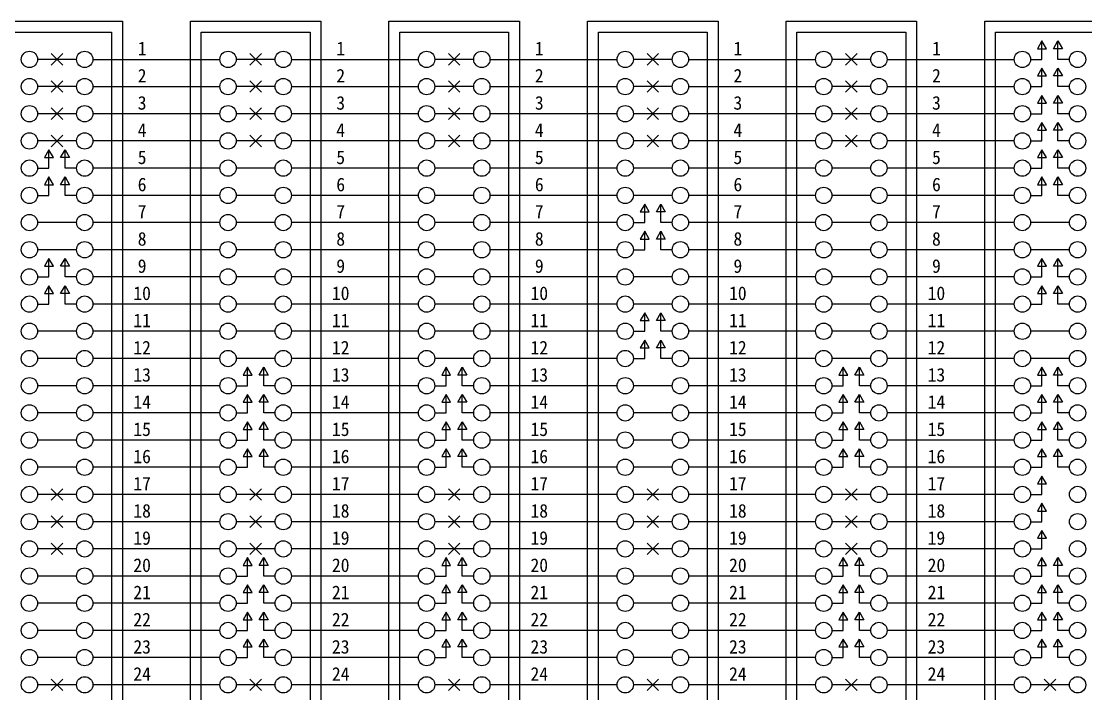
# Model space of a CAD drawing. Extents: x 10526 to 11696, y -1080 to -247.
# Drawn here: x 10903.4 to 11138.1, y -552.8 to -404.4 of the extents above; entities that cross this region are included whole.
import ezdxf
from ezdxf.enums import TextEntityAlignment as Align

# ---------------------------------------------------------------- set-up
doc = ezdxf.new("R2010")
doc.units = 0
doc.header["$LTSCALE"] = 10
doc.header["$MEASUREMENT"] = 0
for name, color, linetype in [('TN-CABL', 4, 'Continuous'), ('TN-TABL', 3, 'Continuous'), ('TN-TEXT', 3, 'Continuous')]:
    doc.layers.add(name, color=color, linetype=linetype)
doc.styles.get("Standard").update_dxf_attribs({"font": 'GulimChe.ttf'})

msp = doc.modelspace()

# ---------------------------------------------------------------- linework, layer by layer
at = {"layer": 'TN-CABL', "ltscale": 1.5}
for points in [[(11125.96, -412.85), (11128.48, -412.85), (11128.48, -408.79)], [(11134.55, -412.85), (11132.03, -412.85), (11132.03, -408.79)], [(10909.99, -411.57), (10912.53, -414.12)], [(10912.53, -411.57), (10909.99, -414.12)], [(10953.79, -411.57), (10956.33, -414.12)], [(10956.33, -411.57), (10953.79, -414.12)], [(10997.59, -411.57), (11000.13, -414.12)], [(11000.13, -411.57), (10997.59, -414.12)], [(11041.39, -411.57), (11043.93, -414.12)], [(11043.93, -411.57), (11041.39, -414.12)], [(11085.19, -411.57), (11087.73, -414.12)], [(11087.73, -411.57), (11085.19, -414.12)], [(11125.96, -418.85), (11128.48, -418.85), (11128.48, -414.79)], [(11134.55, -418.85), (11132.03, -418.85), (11132.03, -414.79)], [(10909.99, -417.57), (10912.53, -420.12)], [(10912.53, -417.57), (10909.99, -420.12)], [(10953.79, -417.57), (10956.33, -420.12)], [(10956.33, -417.57), (10953.79, -420.12)], [(10997.59, -417.57), (11000.13, -420.12)], [(11000.13, -417.57), (10997.59, -420.12)], [(11041.39, -417.57), (11043.93, -420.12)], [(11043.93, -417.57), (11041.39, -420.12)], [(11085.19, -417.57), (11087.73, -420.12)], [(11087.73, -417.57), (11085.19, -420.12)], [(11125.96, -424.85), (11128.48, -424.85), (11128.48, -420.79)], [(11134.55, -424.85), (11132.03, -424.85), (11132.03, -420.79)], [(10909.99, -423.57), (10912.53, -426.12)], [(10912.53, -423.57), (10909.99, -426.12)], [(10953.79, -423.57), (10956.33, -426.12)], [(10956.33, -423.57), (10953.79, -426.12)], [(10997.59, -423.57), (11000.13, -426.12)], [(11000.13, -423.57), (10997.59, -426.12)], [(11041.39, -423.57), (11043.93, -426.12)], [(11043.93, -423.57), (11041.39, -426.12)], [(11085.19, -423.57), (11087.73, -426.12)], [(11087.73, -423.57), (11085.19, -426.12)], [(11125.96, -430.85), (11128.48, -430.85), (11128.48, -426.79)], [(11134.55, -430.85), (11132.03, -430.85), (11132.03, -426.79)], [(10909.99, -429.57), (10912.53, -432.12)], [(10912.53, -429.57), (10909.99, -432.12)], [(10953.79, -429.57), (10956.33, -432.12)], [(10956.33, -429.57), (10953.79, -432.12)], [(10997.59, -429.57), (11000.13, -432.12)], [(11000.13, -429.57), (10997.59, -432.12)], [(11041.39, -429.57), (11043.93, -432.12)], [(11043.93, -429.57), (11041.39, -432.12)], [(11085.19, -429.57), (11087.73, -432.12)], [(11087.73, -429.57), (11085.19, -432.12)], [(10906.96, -436.85), (10909.48, -436.85), (10909.48, -432.79)], [(10915.55, -436.85), (10913.03, -436.85), (10913.03, -432.79)], [(11125.96, -436.85), (11128.48, -436.85), (11128.48, -432.79)], [(11134.55, -436.85), (11132.03, -436.85), (11132.03, -432.79)], [(10906.96, -442.85), (10909.48, -442.85), (10909.48, -438.79)], [(10915.55, -442.85), (10913.03, -442.85), (10913.03, -438.79)], [(11125.96, -442.85), (11128.48, -442.85), (11128.48, -438.79)], [(11134.55, -442.85), (11132.03, -442.85), (11132.03, -438.79)], [(11038.36, -448.85), (11040.88, -448.85), (11040.88, -444.79)], [(11046.95, -448.85), (11044.43, -448.85), (11044.43, -444.79)], [(11038.36, -454.85), (11040.88, -454.85), (11040.88, -450.79)], [(11046.95, -454.85), (11044.43, -454.85), (11044.43, -450.79)], [(10906.96, -460.85), (10909.48, -460.85), (10909.48, -456.79)], [(10915.55, -460.85), (10913.03, -460.85), (10913.03, -456.79)], [(11125.96, -460.85), (11128.48, -460.85), (11128.48, -456.79)], [(11134.55, -460.85), (11132.03, -460.85), (11132.03, -456.79)], [(10906.96, -466.85), (10909.48, -466.85), (10909.48, -462.79)], [(10915.55, -466.85), (10913.03, -466.85), (10913.03, -462.79)], [(11125.96, -466.85), (11128.48, -466.85), (11128.48, -462.79)], [(11134.55, -466.85), (11132.03, -466.85), (11132.03, -462.79)], [(11038.36, -472.85), (11040.88, -472.85), (11040.88, -468.79)], [(11046.95, -472.85), (11044.43, -472.85), (11044.43, -468.79)], [(11038.36, -478.85), (11040.88, -478.85), (11040.88, -474.79)], [(11046.95, -478.85), (11044.43, -478.85), (11044.43, -474.79)], [(10950.76, -484.85), (10953.28, -484.85), (10953.28, -480.79)], [(10959.35, -484.85), (10956.83, -484.85), (10956.83, -480.79)], [(10994.56, -484.85), (10997.08, -484.85), (10997.08, -480.79)], [(11003.15, -484.85), (11000.63, -484.85), (11000.63, -480.79)], [(11082.16, -484.85), (11084.68, -484.85), (11084.68, -480.79)], [(11090.75, -484.85), (11088.23, -484.85), (11088.23, -480.79)], [(11125.96, -484.85), (11128.48, -484.85), (11128.48, -480.79)], [(11134.55, -484.85), (11132.03, -484.85), (11132.03, -480.79)], [(10950.76, -490.85), (10953.28, -490.85), (10953.28, -486.79)], [(10959.35, -490.85), (10956.83, -490.85), (10956.83, -486.79)], [(10994.56, -490.85), (10997.08, -490.85), (10997.08, -486.79)], [(11003.15, -490.85), (11000.63, -490.85), (11000.63, -486.79)], [(11082.16, -490.85), (11084.68, -490.85), (11084.68, -486.79)], [(11090.75, -490.85), (11088.23, -490.85), (11088.23, -486.79)], [(11125.96, -490.85), (11128.48, -490.85), (11128.48, -486.79)], [(11134.55, -490.85), (11132.03, -490.85), (11132.03, -486.79)], [(10950.76, -496.85), (10953.28, -496.85), (10953.28, -492.79)], [(10959.35, -496.85), (10956.83, -496.85), (10956.83, -492.79)], [(10994.56, -496.85), (10997.08, -496.85), (10997.08, -492.79)], [(11003.15, -496.85), (11000.63, -496.85), (11000.63, -492.79)], [(11082.16, -496.85), (11084.68, -496.85), (11084.68, -492.79)], [(11090.75, -496.85), (11088.23, -496.85), (11088.23, -492.79)], [(11125.96, -496.85), (11128.48, -496.85), (11128.48, -492.79)], [(11134.55, -496.85), (11132.03, -496.85), (11132.03, -492.79)], [(10950.76, -502.85), (10953.28, -502.85), (10953.28, -498.79)], [(10959.35, -502.85), (10956.83, -502.85), (10956.83, -498.79)], [(10994.56, -502.85), (10997.08, -502.85), (10997.08, -498.79)], [(11003.15, -502.85), (11000.63, -502.85), (11000.63, -498.79)], [(11082.16, -502.85), (11084.68, -502.85), (11084.68, -498.79)], [(11090.75, -502.85), (11088.23, -502.85), (11088.23, -498.79)], [(11125.96, -502.85), (11128.48, -502.85), (11128.48, -498.79)], [(11134.55, -502.85), (11132.03, -502.85), (11132.03, -498.79)], [(11125.96, -508.85), (11128.48, -508.85), (11128.48, -504.79)], [(10909.99, -507.57), (10912.53, -510.12)], [(10912.53, -507.57), (10909.99, -510.12)], [(10953.79, -507.57), (10956.33, -510.12)], [(10956.33, -507.57), (10953.79, -510.12)], [(10997.59, -507.57), (11000.13, -510.12)], [(11000.13, -507.57), (10997.59, -510.12)], [(11041.39, -507.57), (11043.93, -510.12)], [(11043.93, -507.57), (11041.39, -510.12)], [(11085.19, -507.57), (11087.73, -510.12)], [(11087.73, -507.57), (11085.19, -510.12)], [(11125.96, -514.85), (11128.48, -514.85), (11128.48, -510.79)], [(10909.99, -513.57), (10912.53, -516.12)], [(10912.53, -513.57), (10909.99, -516.12)], [(10953.79, -513.57), (10956.33, -516.12)], [(10956.33, -513.57), (10953.79, -516.12)], [(10997.59, -513.57), (11000.13, -516.12)], [(11000.13, -513.57), (10997.59, -516.12)], [(11041.39, -513.57), (11043.93, -516.12)], [(11043.93, -513.57), (11041.39, -516.12)], [(11085.19, -513.57), (11087.73, -516.12)], [(11087.73, -513.57), (11085.19, -516.12)], [(11125.96, -520.85), (11128.48, -520.85), (11128.48, -516.79)], [(10909.99, -519.57), (10912.53, -522.12)], [(10912.53, -519.57), (10909.99, -522.12)], [(10953.79, -519.57), (10956.33, -522.12)], [(10956.33, -519.57), (10953.79, -522.12)], [(10997.59, -519.57), (11000.13, -522.12)], [(11000.13, -519.57), (10997.59, -522.12)], [(11041.39, -519.57), (11043.93, -522.12)], [(11043.93, -519.57), (11041.39, -522.12)], [(11085.19, -519.57), (11087.73, -522.12)], [(11087.73, -519.57), (11085.19, -522.12)], [(10950.76, -526.85), (10953.28, -526.85), (10953.28, -522.79)], [(10959.35, -526.85), (10956.83, -526.85), (10956.83, -522.79)], [(10994.56, -526.85), (10997.08, -526.85), (10997.08, -522.79)], [(11003.15, -526.85), (11000.63, -526.85), (11000.63, -522.79)], [(11082.16, -526.85), (11084.68, -526.85), (11084.68, -522.79)], [(11090.75, -526.85), (11088.23, -526.85), (11088.23, -522.79)], [(11125.96, -526.85), (11128.48, -526.85), (11128.48, -522.79)], [(11134.55, -526.85), (11132.03, -526.85), (11132.03, -522.79)], [(10950.76, -532.85), (10953.28, -532.85), (10953.28, -528.79)], [(10959.35, -532.85), (10956.83, -532.85), (10956.83, -528.79)], [(10994.56, -532.85), (10997.08, -532.85), (10997.08, -528.79)], [(11003.15, -532.85), (11000.63, -532.85), (11000.63, -528.79)], [(11082.16, -532.85), (11084.68, -532.85), (11084.68, -528.79)], [(11090.75, -532.85), (11088.23, -532.85), (11088.23, -528.79)], [(11125.96, -532.85), (11128.48, -532.85), (11128.48, -528.79)], [(11134.55, -532.85), (11132.03, -532.85), (11132.03, -528.79)], [(10950.76, -538.85), (10953.28, -538.85), (10953.28, -534.79)], [(10959.35, -538.85), (10956.83, -538.85), (10956.83, -534.79)], [(10994.56, -538.85), (10997.08, -538.85), (10997.08, -534.79)], [(11003.15, -538.85), (11000.63, -538.85), (11000.63, -534.79)], [(11082.16, -538.85), (11084.68, -538.85), (11084.68, -534.79)], [(11090.75, -538.85), (11088.23, -538.85), (11088.23, -534.79)], [(11125.96, -538.85), (11128.48, -538.85), (11128.48, -534.79)], [(11134.55, -538.85), (11132.03, -538.85), (11132.03, -534.79)], [(10950.76, -544.85), (10953.28, -544.85), (10953.28, -540.79)], [(10959.35, -544.85), (10956.83, -544.85), (10956.83, -540.79)], [(10994.56, -544.85), (10997.08, -544.85), (10997.08, -540.79)], [(11003.15, -544.85), (11000.63, -544.85), (11000.63, -540.79)], [(11082.16, -544.85), (11084.68, -544.85), (11084.68, -540.79)], [(11090.75, -544.85), (11088.23, -544.85), (11088.23, -540.79)], [(11125.96, -544.85), (11128.48, -544.85), (11128.48, -540.79)], [(11134.55, -544.85), (11132.03, -544.85), (11132.03, -540.79)], [(10909.99, -549.57), (10912.53, -552.12)], [(10912.53, -549.57), (10909.99, -552.12)], [(10953.79, -549.57), (10956.33, -552.12)], [(10956.33, -549.57), (10953.79, -552.12)], [(10997.59, -549.57), (11000.13, -552.12)], [(11000.13, -549.57), (10997.59, -552.12)], [(11041.39, -549.57), (11043.93, -552.12)], [(11043.93, -549.57), (11041.39, -552.12)], [(11085.19, -549.57), (11087.73, -552.12)], [(11087.73, -549.57), (11085.19, -552.12)], [(11128.99, -549.57), (11131.53, -552.12)], [(11131.53, -549.57), (11128.99, -552.12)]]:
    msp.add_lwpolyline(points, dxfattribs=at)
for points in [[(11128.48, -408.79), (11127.5, -410.5), (11129.47, -410.5)], [(11132.03, -408.79), (11133.02, -410.5), (11131.05, -410.5)], [(11128.48, -414.79), (11127.5, -416.5), (11129.47, -416.5)], [(11132.03, -414.79), (11133.02, -416.5), (11131.05, -416.5)], [(11128.48, -420.79), (11127.5, -422.5), (11129.47, -422.5)], [(11132.03, -420.79), (11133.02, -422.5), (11131.05, -422.5)], [(11128.48, -426.79), (11127.5, -428.5), (11129.47, -428.5)], [(11132.03, -426.79), (11133.02, -428.5), (11131.05, -428.5)], [(10909.48, -432.79), (10908.5, -434.5), (10910.47, -434.5)], [(10913.03, -432.79), (10914.02, -434.5), (10912.05, -434.5)], [(11128.48, -432.79), (11127.5, -434.5), (11129.47, -434.5)], [(11132.03, -432.79), (11133.02, -434.5), (11131.05, -434.5)], [(10909.48, -438.79), (10908.5, -440.5), (10910.47, -440.5)], [(10913.03, -438.79), (10914.02, -440.5), (10912.05, -440.5)], [(11128.48, -438.79), (11127.5, -440.5), (11129.47, -440.5)], [(11132.03, -438.79), (11133.02, -440.5), (11131.05, -440.5)], [(11040.88, -444.79), (11039.9, -446.5), (11041.87, -446.5)], [(11044.43, -444.79), (11045.42, -446.5), (11043.45, -446.5)], [(11040.88, -450.79), (11039.9, -452.5), (11041.87, -452.5)], [(11044.43, -450.79), (11045.42, -452.5), (11043.45, -452.5)], [(10909.48, -456.79), (10908.5, -458.5), (10910.47, -458.5)], [(10913.03, -456.79), (10914.02, -458.5), (10912.05, -458.5)], [(11128.48, -456.79), (11127.5, -458.5), (11129.47, -458.5)], [(11132.03, -456.79), (11133.02, -458.5), (11131.05, -458.5)], [(10909.48, -462.79), (10908.5, -464.5), (10910.47, -464.5)], [(10913.03, -462.79), (10914.02, -464.5), (10912.05, -464.5)], [(11128.48, -462.79), (11127.5, -464.5), (11129.47, -464.5)], [(11132.03, -462.79), (11133.02, -464.5), (11131.05, -464.5)], [(11040.88, -468.79), (11039.9, -470.5), (11041.87, -470.5)], [(11044.43, -468.79), (11045.42, -470.5), (11043.45, -470.5)], [(11040.88, -474.79), (11039.9, -476.5), (11041.87, -476.5)], [(11044.43, -474.79), (11045.42, -476.5), (11043.45, -476.5)], [(10953.28, -480.79), (10952.3, -482.5), (10954.27, -482.5)], [(10956.83, -480.79), (10957.82, -482.5), (10955.85, -482.5)], [(10997.08, -480.79), (10996.1, -482.5), (10998.07, -482.5)], [(11000.63, -480.79), (11001.62, -482.5), (10999.65, -482.5)], [(11084.68, -480.79), (11083.7, -482.5), (11085.67, -482.5)], [(11088.23, -480.79), (11089.22, -482.5), (11087.25, -482.5)], [(11128.48, -480.79), (11127.5, -482.5), (11129.47, -482.5)], [(11132.03, -480.79), (11133.02, -482.5), (11131.05, -482.5)], [(10953.28, -486.79), (10952.3, -488.5), (10954.27, -488.5)], [(10956.83, -486.79), (10957.82, -488.5), (10955.85, -488.5)], [(10997.08, -486.79), (10996.1, -488.5), (10998.07, -488.5)], [(11000.63, -486.79), (11001.62, -488.5), (10999.65, -488.5)], [(11084.68, -486.79), (11083.7, -488.5), (11085.67, -488.5)], [(11088.23, -486.79), (11089.22, -488.5), (11087.25, -488.5)], [(11128.48, -486.79), (11127.5, -488.5), (11129.47, -488.5)], [(11132.03, -486.79), (11133.02, -488.5), (11131.05, -488.5)], [(10953.28, -492.79), (10952.3, -494.5), (10954.27, -494.5)], [(10956.83, -492.79), (10957.82, -494.5), (10955.85, -494.5)], [(10997.08, -492.79), (10996.1, -494.5), (10998.07, -494.5)], [(11000.63, -492.79), (11001.62, -494.5), (10999.65, -494.5)], [(11084.68, -492.79), (11083.7, -494.5), (11085.67, -494.5)], [(11088.23, -492.79), (11089.22, -494.5), (11087.25, -494.5)], [(11128.48, -492.79), (11127.5, -494.5), (11129.47, -494.5)], [(11132.03, -492.79), (11133.02, -494.5), (11131.05, -494.5)], [(10953.28, -498.79), (10952.3, -500.5), (10954.27, -500.5)], [(10956.83, -498.79), (10957.82, -500.5), (10955.85, -500.5)], [(10997.08, -498.79), (10996.1, -500.5), (10998.07, -500.5)], [(11000.63, -498.79), (11001.62, -500.5), (10999.65, -500.5)], [(11084.68, -498.79), (11083.7, -500.5), (11085.67, -500.5)], [(11088.23, -498.79), (11089.22, -500.5), (11087.25, -500.5)], [(11128.48, -498.79), (11127.5, -500.5), (11129.47, -500.5)], [(11132.03, -498.79), (11133.02, -500.5), (11131.05, -500.5)], [(11128.48, -504.79), (11127.5, -506.5), (11129.47, -506.5)], [(11128.48, -510.79), (11127.5, -512.5), (11129.47, -512.5)], [(11128.48, -516.79), (11127.5, -518.5), (11129.47, -518.5)], [(10953.28, -522.79), (10952.3, -524.5), (10954.27, -524.5)], [(10956.83, -522.79), (10957.82, -524.5), (10955.85, -524.5)], [(10997.08, -522.79), (10996.1, -524.5), (10998.07, -524.5)], [(11000.63, -522.79), (11001.62, -524.5), (10999.65, -524.5)], [(11084.68, -522.79), (11083.7, -524.5), (11085.67, -524.5)], [(11088.23, -522.79), (11089.22, -524.5), (11087.25, -524.5)], [(11128.48, -522.79), (11127.5, -524.5), (11129.47, -524.5)], [(11132.03, -522.79), (11133.02, -524.5), (11131.05, -524.5)], [(10953.28, -528.79), (10952.3, -530.5), (10954.27, -530.5)], [(10956.83, -528.79), (10957.82, -530.5), (10955.85, -530.5)], [(10997.08, -528.79), (10996.1, -530.5), (10998.07, -530.5)], [(11000.63, -528.79), (11001.62, -530.5), (10999.65, -530.5)], [(11084.68, -528.79), (11083.7, -530.5), (11085.67, -530.5)], [(11088.23, -528.79), (11089.22, -530.5), (11087.25, -530.5)], [(11128.48, -528.79), (11127.5, -530.5), (11129.47, -530.5)], [(11132.03, -528.79), (11133.02, -530.5), (11131.05, -530.5)], [(10953.28, -534.79), (10952.3, -536.5), (10954.27, -536.5)], [(10956.83, -534.79), (10957.82, -536.5), (10955.85, -536.5)], [(10997.08, -534.79), (10996.1, -536.5), (10998.07, -536.5)], [(11000.63, -534.79), (11001.62, -536.5), (10999.65, -536.5)], [(11084.68, -534.79), (11083.7, -536.5), (11085.67, -536.5)], [(11088.23, -534.79), (11089.22, -536.5), (11087.25, -536.5)], [(11128.48, -534.79), (11127.5, -536.5), (11129.47, -536.5)], [(11132.03, -534.79), (11133.02, -536.5), (11131.05, -536.5)], [(10953.28, -540.79), (10952.3, -542.5), (10954.27, -542.5)], [(10956.83, -540.79), (10957.82, -542.5), (10955.85, -542.5)], [(10997.08, -540.79), (10996.1, -542.5), (10998.07, -542.5)], [(11000.63, -540.79), (11001.62, -542.5), (10999.65, -542.5)], [(11084.68, -540.79), (11083.7, -542.5), (11085.67, -542.5)], [(11088.23, -540.79), (11089.22, -542.5), (11087.25, -542.5)], [(11128.48, -540.79), (11127.5, -542.5), (11129.47, -542.5)], [(11132.03, -540.79), (11133.02, -542.5), (11131.05, -542.5)]]:
    msp.add_lwpolyline(points, close=True, dxfattribs=at)
at = {"layer": 'TN-CABL', "flags": 128}
for points in [[(10915.55, -412.85), (10906.96, -412.85)], [(10919.15, -412.85), (10947.17, -412.85)], [(10959.35, -412.85), (10950.76, -412.85)], [(10962.95, -412.85), (10990.97, -412.85)], [(11003.15, -412.85), (10994.56, -412.85)], [(11006.75, -412.85), (11034.77, -412.85)], [(11046.95, -412.85), (11038.36, -412.85)], [(11050.55, -412.85), (11078.57, -412.85)], [(11090.75, -412.85), (11082.16, -412.85)], [(11094.35, -412.85), (11122.37, -412.85)], [(10915.55, -418.85), (10906.96, -418.85)], [(10919.15, -418.85), (10947.17, -418.85)], [(10959.35, -418.85), (10950.76, -418.85)], [(10962.95, -418.85), (10990.97, -418.85)], [(11003.15, -418.85), (10994.56, -418.85)], [(11006.75, -418.85), (11034.77, -418.85)], [(11046.95, -418.85), (11038.36, -418.85)], [(11050.55, -418.85), (11078.57, -418.85)], [(11090.75, -418.85), (11082.16, -418.85)], [(11094.35, -418.85), (11122.37, -418.85)], [(10915.55, -424.85), (10906.96, -424.85)], [(10947.17, -424.85), (10919.15, -424.85)], [(10959.35, -424.85), (10950.76, -424.85)], [(10990.97, -424.85), (10962.95, -424.85)], [(11003.15, -424.85), (10994.56, -424.85)], [(11034.77, -424.85), (11006.75, -424.85)], [(11046.95, -424.85), (11038.36, -424.85)], [(11078.57, -424.85), (11050.55, -424.85)], [(11090.75, -424.85), (11082.16, -424.85)], [(11122.37, -424.85), (11094.35, -424.85)], [(10915.55, -430.85), (10906.96, -430.85)], [(10947.17, -430.85), (10919.15, -430.85)], [(10959.35, -430.85), (10950.76, -430.85)], [(10990.97, -430.85), (10962.95, -430.85)], [(11003.15, -430.85), (10994.56, -430.85)], [(11034.77, -430.85), (11006.75, -430.85)], [(11046.95, -430.85), (11038.36, -430.85)], [(11078.57, -430.85), (11050.55, -430.85)], [(11090.75, -430.85), (11082.16, -430.85)], [(11122.37, -430.85), (11094.35, -430.85)], [(10947.17, -436.85), (10919.15, -436.85)], [(10959.35, -436.85), (10950.76, -436.85)], [(10990.97, -436.85), (10962.95, -436.85)], [(11003.15, -436.85), (10994.56, -436.85)], [(11034.77, -436.85), (11006.75, -436.85)], [(11046.95, -436.85), (11038.36, -436.85)], [(11078.57, -436.85), (11050.55, -436.85)], [(11090.75, -436.85), (11082.16, -436.85)], [(11122.37, -436.85), (11094.35, -436.85)], [(10947.17, -442.85), (10919.15, -442.85)], [(10959.35, -442.85), (10950.76, -442.85)], [(10990.97, -442.85), (10962.95, -442.85)], [(11003.15, -442.85), (10994.56, -442.85)], [(11034.77, -442.85), (11006.75, -442.85)], [(11046.95, -442.85), (11038.36, -442.85)], [(11078.57, -442.85), (11050.55, -442.85)], [(11090.75, -442.85), (11082.16, -442.85)], [(11122.37, -442.85), (11094.35, -442.85)], [(10915.55, -448.85), (10906.96, -448.85)], [(10947.17, -448.85), (10919.15, -448.85)], [(10959.35, -448.85), (10950.76, -448.85)], [(10990.97, -448.85), (10962.95, -448.85)], [(11003.15, -448.85), (10994.56, -448.85)], [(11034.77, -448.85), (11006.75, -448.85)], [(11078.57, -448.85), (11050.55, -448.85)], [(11090.75, -448.85), (11082.16, -448.85)], [(11122.37, -448.85), (11094.35, -448.85)], [(11134.55, -448.85), (11125.96, -448.85)], [(10915.55, -454.85), (10906.96, -454.85)], [(10947.17, -454.85), (10919.15, -454.85)], [(10959.35, -454.85), (10950.76, -454.85)], [(10990.97, -454.85), (10962.95, -454.85)], [(11003.15, -454.85), (10994.56, -454.85)], [(11034.77, -454.85), (11006.75, -454.85)], [(11078.57, -454.85), (11050.55, -454.85)], [(11090.75, -454.85), (11082.16, -454.85)], [(11122.37, -454.85), (11094.35, -454.85)], [(11134.55, -454.85), (11125.96, -454.85)], [(10947.17, -460.85), (10919.15, -460.85)], [(10959.35, -460.85), (10950.76, -460.85)], [(10990.97, -460.85), (10962.95, -460.85)], [(11003.15, -460.85), (10994.56, -460.85)], [(11034.77, -460.85), (11006.75, -460.85)], [(11046.95, -460.85), (11038.36, -460.85)], [(11078.57, -460.85), (11050.55, -460.85)], [(11090.75, -460.85), (11082.16, -460.85)], [(11122.37, -460.85), (11094.35, -460.85)], [(10947.17, -466.85), (10919.15, -466.85)], [(10959.35, -466.85), (10950.76, -466.85)], [(10990.97, -466.85), (10962.95, -466.85)], [(11003.15, -466.85), (10994.56, -466.85)], [(11034.77, -466.85), (11006.75, -466.85)], [(11046.95, -466.85), (11038.36, -466.85)], [(11078.57, -466.85), (11050.55, -466.85)], [(11090.75, -466.85), (11082.16, -466.85)], [(11122.37, -466.85), (11094.35, -466.85)], [(10915.55, -472.85), (10906.96, -472.85)], [(10947.17, -472.85), (10919.15, -472.85)], [(10959.35, -472.85), (10950.76, -472.85)], [(10990.97, -472.85), (10962.95, -472.85)], [(11003.15, -472.85), (10994.56, -472.85)], [(11034.77, -472.85), (11006.75, -472.85)], [(11078.57, -472.85), (11050.55, -472.85)], [(11090.75, -472.85), (11082.16, -472.85)], [(11122.37, -472.85), (11094.35, -472.85)], [(11134.55, -472.85), (11125.96, -472.85)], [(10915.55, -478.85), (10906.96, -478.85)], [(10947.17, -478.85), (10919.15, -478.85)], [(10959.35, -478.85), (10950.76, -478.85)], [(10990.97, -478.85), (10962.95, -478.85)], [(11003.15, -478.85), (10994.56, -478.85)], [(11034.77, -478.85), (11006.75, -478.85)], [(11078.57, -478.85), (11050.55, -478.85)], [(11090.75, -478.85), (11082.16, -478.85)], [(11122.37, -478.85), (11094.35, -478.85)], [(11134.55, -478.85), (11125.96, -478.85)], [(10915.55, -484.85), (10906.96, -484.85)], [(10947.17, -484.85), (10919.15, -484.85)], [(10990.97, -484.85), (10962.95, -484.85)], [(11034.77, -484.85), (11006.75, -484.85)], [(11046.95, -484.85), (11038.36, -484.85)], [(11078.57, -484.85), (11050.55, -484.85)], [(11122.37, -484.85), (11094.35, -484.85)], [(10915.55, -490.85), (10906.96, -490.85)], [(10947.17, -490.85), (10919.15, -490.85)], [(10990.97, -490.85), (10962.95, -490.85)], [(11034.77, -490.85), (11006.75, -490.85)], [(11046.95, -490.85), (11038.36, -490.85)], [(11078.57, -490.85), (11050.55, -490.85)], [(11122.37, -490.85), (11094.35, -490.85)], [(10915.55, -496.85), (10906.96, -496.85)], [(10947.17, -496.85), (10919.15, -496.85)], [(10990.97, -496.85), (10962.95, -496.85)], [(11034.77, -496.85), (11006.75, -496.85)], [(11046.95, -496.85), (11038.36, -496.85)], [(11078.57, -496.85), (11050.55, -496.85)], [(11122.37, -496.85), (11094.35, -496.85)], [(10915.55, -502.85), (10906.96, -502.85)], [(10947.17, -502.85), (10919.15, -502.85)], [(10990.97, -502.85), (10962.95, -502.85)], [(11034.77, -502.85), (11006.75, -502.85)], [(11046.95, -502.85), (11038.36, -502.85)], [(11078.57, -502.85), (11050.55, -502.85)], [(11122.37, -502.85), (11094.35, -502.85)], [(10915.55, -508.85), (10906.96, -508.85)], [(10947.17, -508.85), (10919.15, -508.85)], [(10959.35, -508.85), (10950.76, -508.85)], [(10990.97, -508.85), (10962.95, -508.85)], [(11003.15, -508.85), (10994.56, -508.85)], [(11034.77, -508.85), (11006.75, -508.85)], [(11046.95, -508.85), (11038.36, -508.85)], [(11078.57, -508.85), (11050.55, -508.85)], [(11090.75, -508.85), (11082.16, -508.85)], [(11122.37, -508.85), (11094.35, -508.85)], [(10915.55, -514.85), (10906.96, -514.85)], [(10947.17, -514.85), (10919.15, -514.85)], [(10959.35, -514.85), (10950.76, -514.85)], [(10990.97, -514.85), (10962.95, -514.85)], [(11003.15, -514.85), (10994.56, -514.85)], [(11034.77, -514.85), (11006.75, -514.85)], [(11046.95, -514.85), (11038.36, -514.85)], [(11078.57, -514.85), (11050.55, -514.85)], [(11090.75, -514.85), (11082.16, -514.85)], [(11122.37, -514.85), (11094.35, -514.85)], [(10915.55, -520.85), (10906.96, -520.85)], [(10947.17, -520.85), (10919.15, -520.85)], [(10959.35, -520.85), (10950.76, -520.85)], [(10990.97, -520.85), (10962.95, -520.85)], [(11003.15, -520.85), (10994.56, -520.85)], [(11034.77, -520.85), (11006.75, -520.85)], [(11046.95, -520.85), (11038.36, -520.85)], [(11078.57, -520.85), (11050.55, -520.85)], [(11090.75, -520.85), (11082.16, -520.85)], [(11122.37, -520.85), (11094.35, -520.85)], [(10915.55, -526.85), (10906.96, -526.85)], [(10947.17, -526.85), (10919.15, -526.85)], [(10990.97, -526.85), (10962.95, -526.85)], [(11034.77, -526.85), (11006.75, -526.85)], [(11046.95, -526.85), (11038.36, -526.85)], [(11078.57, -526.85), (11050.55, -526.85)], [(11122.37, -526.85), (11094.35, -526.85)], [(10915.55, -532.85), (10906.96, -532.85)], [(10947.17, -532.85), (10919.15, -532.85)], [(10990.97, -532.85), (10962.95, -532.85)], [(11034.77, -532.85), (11006.75, -532.85)], [(11046.95, -532.85), (11038.36, -532.85)], [(11078.57, -532.85), (11050.55, -532.85)], [(11122.37, -532.85), (11094.35, -532.85)], [(10915.55, -538.85), (10906.96, -538.85)], [(10947.17, -538.85), (10919.15, -538.85)], [(10990.97, -538.85), (10962.95, -538.85)], [(11034.77, -538.85), (11006.75, -538.85)], [(11046.95, -538.85), (11038.36, -538.85)], [(11078.57, -538.85), (11050.55, -538.85)], [(11122.37, -538.85), (11094.35, -538.85)], [(10915.55, -544.85), (10906.96, -544.85)], [(10947.17, -544.85), (10919.15, -544.85)], [(10990.97, -544.85), (10962.95, -544.85)], [(11034.77, -544.85), (11006.75, -544.85)], [(11046.95, -544.85), (11038.36, -544.85)], [(11078.57, -544.85), (11050.55, -544.85)], [(11122.37, -544.85), (11094.35, -544.85)], [(10915.55, -550.85), (10906.96, -550.85)], [(10947.17, -550.85), (10919.15, -550.85)], [(10959.35, -550.85), (10950.76, -550.85)], [(10990.97, -550.85), (10962.95, -550.85)], [(11003.15, -550.85), (10994.56, -550.85)], [(11034.77, -550.85), (11006.75, -550.85)], [(11046.95, -550.85), (11038.36, -550.85)], [(11078.57, -550.85), (11050.55, -550.85)], [(11090.75, -550.85), (11082.16, -550.85)], [(11122.37, -550.85), (11094.35, -550.85)], [(11134.55, -550.85), (11125.96, -550.85)]]:
    msp.add_lwpolyline(points, dxfattribs=at)
at = {"layer": 'TN-TABL'}
for points in [[(10896.86, -404.45), (10925.66, -404.45), (10925.66, -703.25), (10896.86, -703.25)], [(10940.66, -404.45), (10969.46, -404.45), (10969.46, -703.25), (10940.66, -703.25)], [(10984.46, -404.45), (11013.26, -404.45), (11013.26, -703.25), (10984.46, -703.25)], [(11028.26, -404.45), (11057.06, -404.45), (11057.06, -703.25), (11028.26, -703.25)], [(11072.06, -404.45), (11100.86, -404.45), (11100.86, -703.25), (11072.06, -703.25)], [(11115.86, -404.45), (11144.66, -404.45), (11144.66, -703.25), (11115.86, -703.25)], [(10899.26, -406.85), (10923.26, -406.85), (10923.26, -700.85), (10899.26, -700.85)], [(10943.06, -406.85), (10967.06, -406.85), (10967.06, -700.85), (10943.06, -700.85)], [(10986.86, -406.85), (11010.86, -406.85), (11010.86, -700.85), (10986.86, -700.85)], [(11030.66, -406.85), (11054.66, -406.85), (11054.66, -700.85), (11030.66, -700.85)], [(11074.46, -406.85), (11098.46, -406.85), (11098.46, -700.85), (11074.46, -700.85)], [(11118.26, -406.85), (11142.26, -406.85), (11142.26, -700.85), (11118.26, -700.85)]]:
    msp.add_lwpolyline(points, close=True, dxfattribs=at)
at = {"layer": 'TN-TABL', "ltscale": 0.6}
for centre in [(10905.17, -412.85), (10917.35, -412.85), (10948.97, -412.85), (10961.15, -412.85), (10992.77, -412.85), (11004.95, -412.85), (11036.57, -412.85), (11048.75, -412.85), (11080.37, -412.85), (11092.55, -412.85), (11124.17, -412.85), (11136.35, -412.85), (10905.17, -418.85), (10917.35, -418.85), (10948.97, -418.85), (10961.15, -418.85), (10992.77, -418.85), (11004.95, -418.85), (11036.57, -418.85), (11048.75, -418.85), (11080.37, -418.85), (11092.55, -418.85), (11124.17, -418.85), (11136.35, -418.85), (10905.17, -424.85), (10917.35, -424.85), (10948.97, -424.85), (10961.15, -424.85), (10992.77, -424.85), (11004.95, -424.85), (11036.57, -424.85), (11048.75, -424.85), (11080.37, -424.85), (11092.55, -424.85), (11124.17, -424.85), (11136.35, -424.85), (10905.17, -430.85), (10917.35, -430.85), (10948.97, -430.85), (10961.15, -430.85), (10992.77, -430.85), (11004.95, -430.85), (11036.57, -430.85), (11048.75, -430.85), (11080.37, -430.85), (11092.55, -430.85), (11124.17, -430.85), (11136.35, -430.85), (10905.17, -436.85), (10917.35, -436.85), (10948.97, -436.85), (10961.15, -436.85), (10992.77, -436.85), (11004.95, -436.85), (11036.57, -436.85), (11048.75, -436.85), (11080.37, -436.85), (11092.55, -436.85), (11124.17, -436.85), (11136.35, -436.85), (10905.17, -442.85), (10917.35, -442.85), (10948.97, -442.85), (10961.15, -442.85), (10992.77, -442.85), (11004.95, -442.85), (11036.57, -442.85), (11048.75, -442.85), (11080.37, -442.85), (11092.55, -442.85), (11124.17, -442.85), (11136.35, -442.85), (10905.17, -448.85), (10917.35, -448.85), (10948.97, -448.85), (10961.15, -448.85), (10992.77, -448.85), (11004.95, -448.85), (11036.57, -448.85), (11048.75, -448.85), (11080.37, -448.85), (11092.55, -448.85), (11124.17, -448.85), (11136.35, -448.85), (10905.17, -454.85), (10917.35, -454.85), (10948.97, -454.85), (10961.15, -454.85), (10992.77, -454.85), (11004.95, -454.85), (11036.57, -454.85), (11048.75, -454.85), (11080.37, -454.85), (11092.55, -454.85), (11124.17, -454.85), (11136.35, -454.85), (10905.17, -460.85), (10917.35, -460.85), (10948.97, -460.85), (10961.15, -460.85), (10992.77, -460.85), (11004.95, -460.85), (11036.57, -460.85), (11048.75, -460.85), (11080.37, -460.85), (11092.55, -460.85), (11124.17, -460.85), (11136.35, -460.85), (10905.17, -466.85), (10917.35, -466.85), (10948.97, -466.85), (10961.15, -466.85), (10992.77, -466.85), (11004.95, -466.85), (11036.57, -466.85), (11048.75, -466.85), (11080.37, -466.85), (11092.55, -466.85), (11124.17, -466.85), (11136.35, -466.85), (10905.17, -472.85), (10917.35, -472.85), (10948.97, -472.85), (10961.15, -472.85), (10992.77, -472.85), (11004.95, -472.85), (11036.57, -472.85), (11048.75, -472.85), (11080.37, -472.85), (11092.55, -472.85), (11124.17, -472.85), (11136.35, -472.85), (10905.17, -478.85), (10917.35, -478.85), (10948.97, -478.85), (10961.15, -478.85), (10992.77, -478.85), (11004.95, -478.85), (11036.57, -478.85), (11048.75, -478.85), (11080.37, -478.85), (11092.55, -478.85), (11124.17, -478.85), (11136.35, -478.85), (10905.17, -484.85), (10917.35, -484.85), (10948.97, -484.85), (10961.15, -484.85), (10992.77, -484.85), (11004.95, -484.85), (11036.57, -484.85), (11048.75, -484.85), (11080.37, -484.85), (11092.55, -484.85), (11124.17, -484.85), (11136.35, -484.85), (10905.17, -490.85), (10917.35, -490.85), (10948.97, -490.85), (10961.15, -490.85), (10992.77, -490.85), (11004.95, -490.85), (11036.57, -490.85), (11048.75, -490.85), (11080.37, -490.85), (11092.55, -490.85), (11124.17, -490.85), (11136.35, -490.85), (10905.17, -496.85), (10917.35, -496.85), (10948.97, -496.85), (10961.15, -496.85), (10992.77, -496.85), (11004.95, -496.85), (11036.57, -496.85), (11048.75, -496.85), (11080.37, -496.85), (11092.55, -496.85), (11124.17, -496.85), (11136.35, -496.85), (10905.17, -502.85), (10917.35, -502.85), (10948.97, -502.85), (10961.15, -502.85), (10992.77, -502.85), (11004.95, -502.85), (11036.57, -502.85), (11048.75, -502.85), (11080.37, -502.85), (11092.55, -502.85), (11124.17, -502.85), (11136.35, -502.85), (10905.17, -508.85), (10917.35, -508.85), (10948.97, -508.85), (10961.15, -508.85), (10992.77, -508.85), (11004.95, -508.85), (11036.57, -508.85), (11048.75, -508.85), (11080.37, -508.85), (11092.55, -508.85), (11124.17, -508.85), (11136.35, -508.85), (10905.17, -514.85), (10917.35, -514.85), (10948.97, -514.85), (10961.15, -514.85), (10992.77, -514.85), (11004.95, -514.85), (11036.57, -514.85), (11048.75, -514.85), (11080.37, -514.85), (11092.55, -514.85), (11124.17, -514.85), (11136.35, -514.85), (10905.17, -520.85), (10917.35, -520.85), (10948.97, -520.85), (10961.15, -520.85), (10992.77, -520.85), (11004.95, -520.85), (11036.57, -520.85), (11048.75, -520.85), (11080.37, -520.85), (11092.55, -520.85), (11124.17, -520.85), (11136.35, -520.85), (10905.17, -526.85), (10917.35, -526.85), (10948.97, -526.85), (10961.15, -526.85), (10992.77, -526.85), (11004.95, -526.85), (11036.57, -526.85), (11048.75, -526.85), (11080.37, -526.85), (11092.55, -526.85), (11124.17, -526.85), (11136.35, -526.85), (10905.17, -532.85), (10917.35, -532.85), (10948.97, -532.85), (10961.15, -532.85), (10992.77, -532.85), (11004.95, -532.85), (11036.57, -532.85), (11048.75, -532.85), (11080.37, -532.85), (11092.55, -532.85), (11124.17, -532.85), (11136.35, -532.85), (10905.17, -538.85), (10917.35, -538.85), (10948.97, -538.85), (10961.15, -538.85), (10992.77, -538.85), (11004.95, -538.85), (11036.57, -538.85), (11048.75, -538.85), (11080.37, -538.85), (11092.55, -538.85), (11124.17, -538.85), (11136.35, -538.85), (10905.17, -544.85), (10917.35, -544.85), (10948.97, -544.85), (10961.15, -544.85), (10992.77, -544.85), (11004.95, -544.85), (11036.57, -544.85), (11048.75, -544.85), (11080.37, -544.85), (11092.55, -544.85), (11124.17, -544.85), (11136.35, -544.85), (10905.17, -550.85), (10917.35, -550.85), (10948.97, -550.85), (10961.15, -550.85), (10992.77, -550.85), (11004.95, -550.85), (11036.57, -550.85), (11048.75, -550.85), (11080.37, -550.85), (11092.55, -550.85), (11124.17, -550.85), (11136.35, -550.85)]:
    msp.add_circle(centre, 1.8, dxfattribs=at)

# ---------------------------------------------------------------- texts
at = {"layer": 'TN-TEXT'}
for s, p in [('1', (10930.02, -410.45)), ('1', (10973.82, -410.45)), ('1', (11017.62, -410.45)), ('1', (11061.42, -410.45)), ('1', (11105.22, -410.45)), ('2', (10930.02, -416.45)), ('2', (10973.82, -416.45)), ('2', (11017.62, -416.45)), ('2', (11061.42, -416.45)), ('2', (11105.22, -416.45)), ('3', (10930.02, -422.45)), ('3', (10973.82, -422.45)), ('3', (11017.62, -422.45)), ('3', (11061.42, -422.45)), ('3', (11105.22, -422.45)), ('4', (10930.02, -428.45)), ('4', (10973.82, -428.45)), ('4', (11017.62, -428.45)), ('4', (11061.42, -428.45)), ('4', (11105.22, -428.45)), ('5', (10930.02, -434.45)), ('5', (10973.82, -434.45)), ('5', (11017.62, -434.45)), ('5', (11061.42, -434.45)), ('5', (11105.22, -434.45)), ('6', (10930.02, -440.45)), ('6', (10973.82, -440.45)), ('6', (11017.62, -440.45)), ('6', (11061.42, -440.45)), ('6', (11105.22, -440.45)), ('7', (10930.02, -446.45)), ('7', (10973.82, -446.45)), ('7', (11017.62, -446.45)), ('7', (11061.42, -446.45)), ('7', (11105.22, -446.45)), ('8', (10930.02, -452.45)), ('8', (10973.82, -452.45)), ('8', (11017.62, -452.45)), ('8', (11061.42, -452.45)), ('8', (11105.22, -452.45)), ('9', (10930.02, -458.45)), ('9', (10973.82, -458.45)), ('9', (11017.62, -458.45)), ('9', (11061.42, -458.45)), ('9', (11105.22, -458.45)), ('10', (10930.02, -464.45)), ('10', (10973.82, -464.45)), ('10', (11017.62, -464.45)), ('10', (11061.42, -464.45)), ('10', (11105.22, -464.45)), ('11', (10930.02, -470.45)), ('11', (10973.82, -470.45)), ('11', (11017.62, -470.45)), ('11', (11061.42, -470.45)), ('11', (11105.22, -470.45)), ('12', (10930.02, -476.45)), ('12', (10973.82, -476.45)), ('12', (11017.62, -476.45)), ('12', (11061.42, -476.45)), ('12', (11105.22, -476.45)), ('13', (10930.02, -482.45)), ('13', (10973.82, -482.45)), ('13', (11017.62, -482.45)), ('13', (11061.42, -482.45)), ('13', (11105.22, -482.45)), ('14', (10930.02, -488.45)), ('14', (10973.82, -488.45)), ('14', (11017.62, -488.45)), ('14', (11061.42, -488.45)), ('14', (11105.22, -488.45)), ('15', (10930.02, -494.45)), ('15', (10973.82, -494.45)), ('15', (11017.62, -494.45)), ('15', (11061.42, -494.45)), ('15', (11105.22, -494.45)), ('16', (10930.02, -500.45)), ('16', (10973.82, -500.45)), ('16', (11017.62, -500.45)), ('16', (11061.42, -500.45)), ('16', (11105.22, -500.45)), ('17', (10930.02, -506.45)), ('17', (10973.82, -506.45)), ('17', (11017.62, -506.45)), ('17', (11061.42, -506.45)), ('17', (11105.22, -506.45)), ('18', (10930.02, -512.45)), ('18', (10973.82, -512.45)), ('18', (11017.62, -512.45)), ('18', (11061.42, -512.45)), ('18', (11105.22, -512.45)), ('19', (10930.02, -518.45)), ('19', (10973.82, -518.45)), ('19', (11017.62, -518.45)), ('19', (11061.42, -518.45)), ('19', (11105.22, -518.45)), ('20', (10930.02, -524.45)), ('20', (10973.82, -524.45)), ('20', (11017.62, -524.45)), ('20', (11061.42, -524.45)), ('20', (11105.22, -524.45)), ('21', (10930.02, -530.45)), ('21', (10973.82, -530.45)), ('21', (11017.62, -530.45)), ('21', (11061.42, -530.45)), ('21', (11105.22, -530.45)), ('22', (10930.02, -536.45)), ('22', (10973.82, -536.45)), ('22', (11017.62, -536.45)), ('22', (11061.42, -536.45)), ('22', (11105.22, -536.45)), ('23', (10930.02, -542.45)), ('23', (10973.82, -542.45)), ('23', (11017.62, -542.45)), ('23', (11061.42, -542.45)), ('23', (11105.22, -542.45)), ('24', (10930.02, -548.45)), ('24', (10973.82, -548.45)), ('24', (11017.62, -548.45)), ('24', (11061.42, -548.45)), ('24', (11105.22, -548.45))]:
    msp.add_text(s, height=3, dxfattribs=at).set_placement(p, align=Align.MIDDLE_CENTER)

doc.saveas('drawing.dxf')
